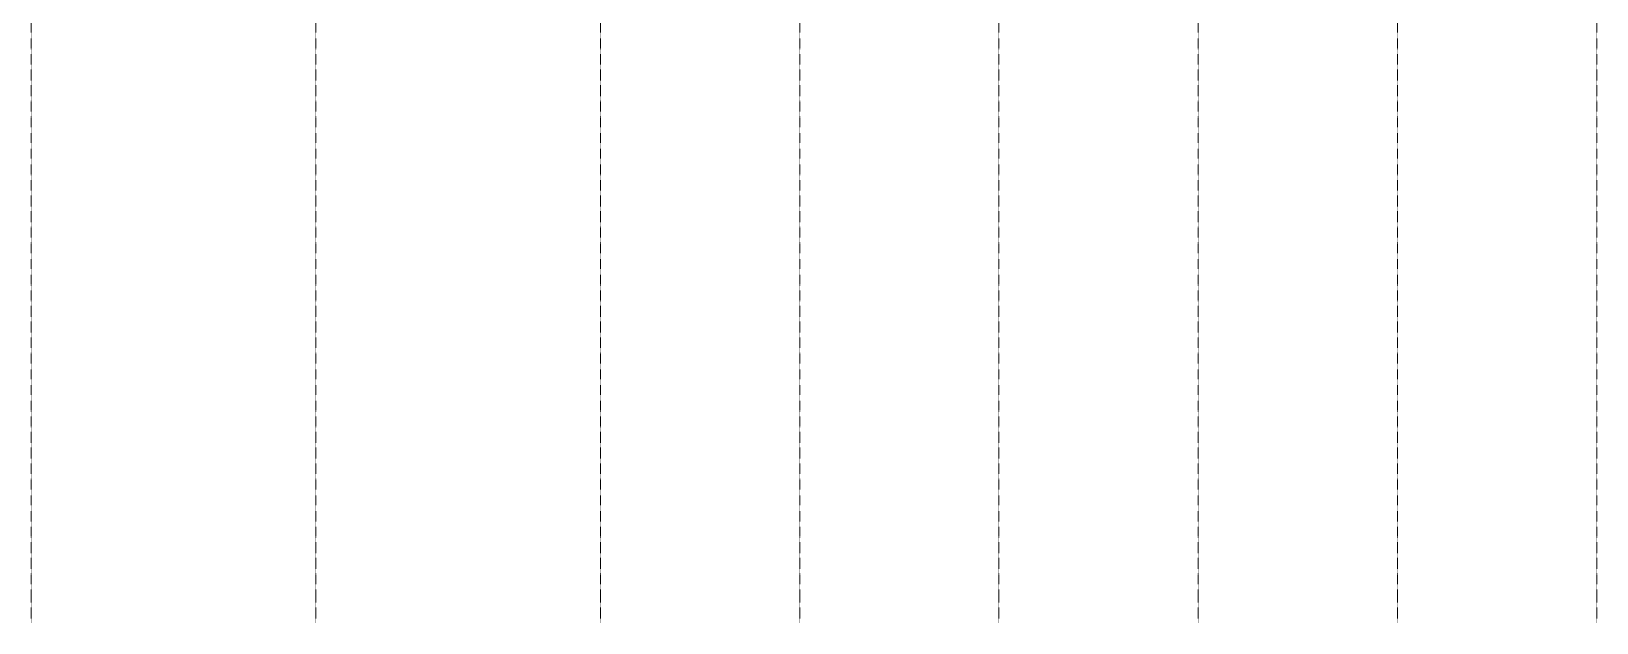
# Model space of a CAD drawing. Extents: x -32000 to 401936, y -48083 to 131250.
# Drawn here: x 127200 to 193200, y -29000 to -4077 of the extents above; entities that cross this region are included whole.
import ezdxf

# ---------------------------------------------------------------- set-up
doc = ezdxf.new("R2010")
doc.units = 0
doc.header["$LTSCALE"] = 10
doc.linetypes.add('H12PL4$0$JJP_三點線', pattern=[0.9, 0.3, -0.15, 0, -0.15, 0, -0.15, 0, -0.15])
doc.linetypes.add('XFM7P40ICA$0$H12PL4$0$JJP_三點線', pattern=[0.9, 0.3, -0.15, 0, -0.15, 0, -0.15, 0, -0.15])
doc.layers.add('H12PL4$0$S-GRID', color=252, linetype='Continuous')
doc.layers.add('XFM7P40ICA$0$H12PL4$0$S-GRID', color=252, linetype='Continuous')

# ---------------------------------------------------------------- blocks, each defined once
blk = doc.blocks.new('XFM7P40ICA$0$H12PL4')
at = {"layer": 'XFM7P40ICA$0$H12PL4$0$S-GRID', "linetype": 'XFM7P40ICA$0$H12PL4$0$JJP_三點線', "lineweight": 0}
for p, q in [((127200, 128250), (127200, -28000)), ((139200, 128250), (139200, -28000)), ((151200, 128250), (151200, -28000)), ((159600, 128250), (159600, -28000)), ((168000, 128250), (168000, -28000)), ((176400, 128250), (176400, -28000)), ((184800, 128250), (184800, -28000)), ((193200, 128250), (193200, -28000)), ((127200, -28000), (127200, -29000)), ((139200, -28000), (139200, -29000)), ((151200, -28000), (151200, -29000)), ((159600, -28000), (159600, -29000)), ((168000, -28000), (168000, -29000)), ((176400, -28000), (176400, -29000)), ((184800, -28000), (184800, -29000)), ((193200, -28000), (193200, -29000))]:
    blk.add_line(p, q, dxfattribs=at)
blk = doc.blocks.new('XFM7P40ICA')
blk.add_blockref('XFM7P40ICA$0$H12PL4', (0, 0))
blk = doc.blocks.new('H12PL4')
at = {"layer": 'H12PL4$0$S-GRID', "linetype": 'H12PL4$0$JJP_三點線', "lineweight": 0}
for p, q in [((127200, 128250), (127200, -28000)), ((139200, 128250), (139200, -28000)), ((151200, 128250), (151200, -28000)), ((159600, 128250), (159600, -28000)), ((168000, 128250), (168000, -28000)), ((176400, 128250), (176400, -28000)), ((184800, 128250), (184800, -28000)), ((193200, 128250), (193200, -28000)), ((127200, -28000), (127200, -29000)), ((139200, -28000), (139200, -29000)), ((151200, -28000), (151200, -29000)), ((159600, -28000), (159600, -29000)), ((168000, -28000), (168000, -29000)), ((176400, -28000), (176400, -29000)), ((184800, -28000), (184800, -29000)), ((193200, -28000), (193200, -29000))]:
    blk.add_line(p, q, dxfattribs=at)

msp = doc.modelspace()

# ---------------------------------------------------------------- block references
msp.add_blockref('XFM7P40ICA', (0, 0))

# ---------------------------------------------------------------- next in the draw order: block references
msp.add_blockref('H12PL4', (0, 0))

doc.saveas('drawing.dxf')
